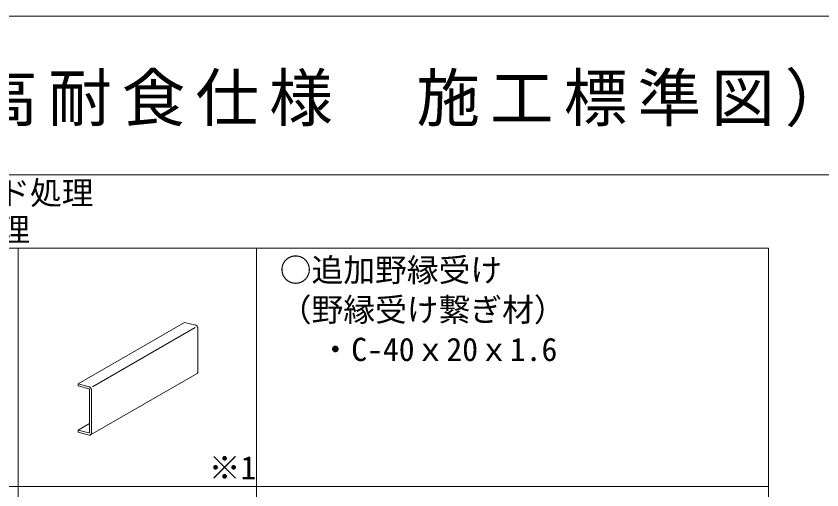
# Model space of a CAD drawing. Units: millimetres on the paper, enlarged 40 times, with parts at other scales. Extents: x -7800 to 7800, y -5578 to 5491.
# Drawn here: x -1973 to 56, y 4291 to 5485 of the extents above; entities that cross this region are included whole.
import ezdxf
from ezdxf.enums import TextEntityAlignment as Align

# ---------------------------------------------------------------- set-up
doc = ezdxf.new("R2010")
doc.units = ezdxf.units.MM
doc.header["$LTSCALE"] = 40
for name, color, linetype, lineweight in [('1-2_野縁受け', 3, 'Continuous', 18), ('F-2_太線１', 3, 'Continuous', 18), ('F-4_細線', 4, 'Continuous', 9), ('F-6_文字', 7, 'Continuous', 18)]:
    doc.layers.add(name, color=color, linetype=linetype, lineweight=lineweight)
doc.layers.add('1-6_文字', color=7, linetype='Continuous')
doc.styles.add('ＭＳ ゴシック', font='')
doc.styles.get('ＭＳ ゴシック').set_extended_font_data('MS Gothic')

msp = doc.modelspace()

# ---------------------------------------------------------------- linework, layer by layer
at = {"layer": '1-2_野縁受け'}
for p, q in [((-1817.02, 4558.57), (-1548.72, 4713.47)), ((-1520.9, 4706.02), (-1548.72, 4713.47)), ((-1519.94, 4705.66), (-1520.9, 4706.02)), ((-1519, 4705.12), (-1519.94, 4705.66)), ((-1518.12, 4704.42), (-1519, 4705.12)), ((-1517.33, 4703.56), (-1518.12, 4704.42)), ((-1516.64, 4702.59), (-1517.33, 4703.56)), ((-1516.09, 4701.53), (-1516.64, 4702.59)), ((-1515.68, 4700.41), (-1516.09, 4701.53)), ((-1515.42, 4699.26), (-1515.68, 4700.41)), ((-1515.34, 4698.13), (-1515.42, 4699.26)), ((-1515.34, 4589.33), (-1515.34, 4698.13)), ((-1516.27, 4586.03), (-1515.81, 4586.88)), ((-1515.81, 4586.88), (-1515.5, 4587.86)), ((-1515.5, 4587.86), (-1515.35, 4588.92)), ((-1515.35, 4588.92), (-1515.34, 4589.33)), ((-1785.91, 4429.88), (-1517.61, 4584.78)), ((-1517.61, 4584.78), (-1516.88, 4585.32)), ((-1516.88, 4585.32), (-1516.27, 4586.03)), ((-1817.02, 4558.57), (-1817.02, 4553.45)), ((-1817.02, 4553.45), (-1790.31, 4546.3)), ((-1789.93, 4546.15), (-1790.31, 4546.3)), ((-1789.55, 4545.94), (-1789.93, 4546.15)), ((-1789.2, 4545.66), (-1789.55, 4545.94)), ((-1788.23, 4550.76), (-1789.2, 4551.12)), ((-1788.88, 4545.31), (-1789.2, 4545.66)), ((-1787.3, 4550.22), (-1788.23, 4550.76)), ((-1786.42, 4549.52), (-1787.3, 4550.22)), ((-1785.62, 4548.66), (-1786.42, 4549.52)), ((-1784.94, 4547.69), (-1785.62, 4548.66)), ((-1784.38, 4546.63), (-1784.94, 4547.69)), ((-1783.97, 4545.51), (-1784.38, 4546.63)), ((-1788.61, 4544.93), (-1788.88, 4545.31)), ((-1788.39, 4544.5), (-1788.61, 4544.93)), ((-1788.22, 4544.05), (-1788.39, 4544.5)), ((-1788.12, 4543.59), (-1788.22, 4544.05)), ((-1788.09, 4543.14), (-1788.12, 4543.59)), ((-1788.09, 4543.14), (-1788.09, 4436.9)), ((-1783.72, 4544.36), (-1783.97, 4545.51)), ((-1783.64, 4543.23), (-1783.72, 4544.36)), ((-1783.64, 4434.43), (-1783.64, 4543.23)), ((-1817.02, 4442.09), (-1788.09, 4458.8)), ((-1817.02, 4442.09), (-1790.31, 4434.94)), ((-1817.02, 4436.97), (-1817.02, 4442.09)), ((-1817.02, 4440.81), (-1817.02, 4436.97)), ((-1789.2, 4429.52), (-1817.02, 4436.97)), ((-1790.31, 4434.94), (-1789.93, 4434.87)), ((-1789.93, 4434.87), (-1789.55, 4434.89)), ((-1789.55, 4434.89), (-1789.2, 4434.98)), ((-1789.2, 4434.98), (-1788.88, 4435.15)), ((-1789.2, 4429.52), (-1788.23, 4429.36)), ((-1788.88, 4435.15), (-1788.61, 4435.39)), ((-1788.61, 4435.39), (-1788.39, 4435.7)), ((-1788.39, 4435.7), (-1788.22, 4436.06)), ((-1788.23, 4429.36), (-1787.3, 4429.39)), ((-1788.22, 4436.06), (-1788.12, 4436.47)), ((-1788.12, 4436.47), (-1788.09, 4436.9)), ((-1787.3, 4429.39), (-1786.42, 4429.63)), ((-1786.42, 4429.63), (-1785.62, 4430.06)), ((-1785.62, 4430.06), (-1784.94, 4430.66)), ((-1784.94, 4430.66), (-1784.38, 4431.43)), ((-1784.38, 4431.43), (-1783.97, 4432.33)), ((-1783.97, 4432.33), (-1783.72, 4433.34)), ((-1783.72, 4433.34), (-1783.64, 4434.43))]:
    msp.add_line(p, q, dxfattribs=at)
at = {"layer": '1-2_野縁受け', "color": 4}
msp.add_line((-1780.65, 4551.35), (-1522.14, 4700.6), dxfattribs=at)
at = {"layer": '1-2_野縁受け'}
msp.add_lwpolyline([(-1789.2, 4551.12), (-1817.02, 4558.57), (-1817.02, 4554.73)], dxfattribs=at)
at = {"layer": 'F-2_太線１'}
for p, q in [((-7800, 5485.15), (7800, 5485.15)), ((-7800, 5085.15), (7800, 5085.15)), ((-7638.18, 4900.25), (-78.18, 4900.25)), ((-1968.18, 4900.25), (-1968.18, 1900.25)), ((-78.18, 4900.25), (-78.18, 1900.25)), ((-7638.18, 4300.25), (-78.18, 4300.25))]:
    msp.add_line(p, q, dxfattribs=at)
at = {"layer": 'F-4_細線'}
msp.add_line((-1368.18, 4900.25), (-1368.18, 3100.25), dxfattribs=at)

# ---------------------------------------------------------------- texts
at = {"layer": '1-6_文字', "style": 'ＭＳ ゴシック'}
for s, p in [('※3\u3000高耐食処理品：ダクロタイズド処理', (-3258.18, 4992.7)), ('※4\u3000高耐食処理品：サスガード処理', (-3258.18, 4900.25)), ('○追加野縁受け', (-1309.22, 4798.41)), ('（野縁受け繋ぎ材）', (-1309.22, 4698.41)), ('※1', (-1488.18, 4300.25))]:
    msp.add_text(s, height=58.65, dxfattribs=at).set_placement(p, align=Align.BOTTOM_LEFT)
at = {"layer": '1-6_文字', "color": 4, "style": 'ＭＳ ゴシック'}
msp.add_text('・C-40ｘ20ｘ1.6', height=58.65, dxfattribs=at).set_placement((-1209.22, 4598.41), align=Align.BOTTOM_LEFT)
at = {"layer": 'F-6_文字', "color": 2, "insert": (-6900, 5205.15), "char_height": 117.3, "attachment_point": 7, "style": 'ＭＳ ゴシック'}
msp.add_mtext('\\T1.16;吊り天井の脱落防止対策（新耐震FullPower天井\\~JIS19形\\~高耐食仕様\\~\\~施工標準図）', dxfattribs=at)

doc.saveas('drawing.dxf')
